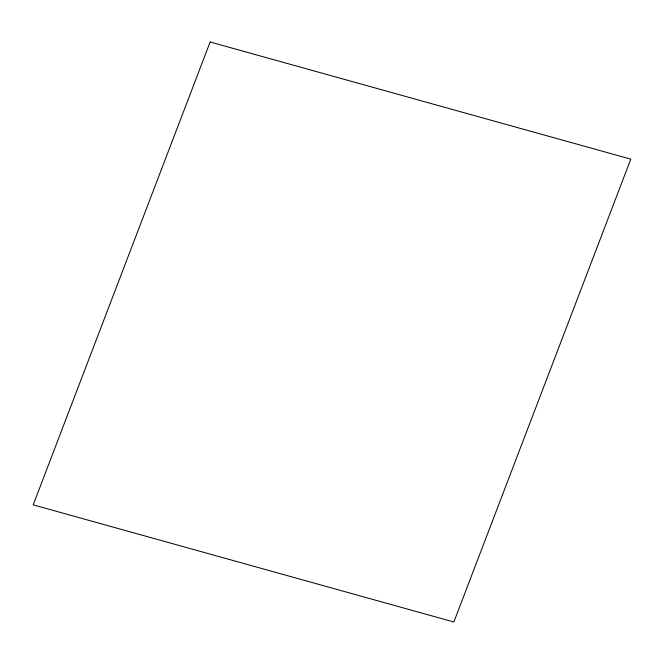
<?xml version="1.0" encoding="UTF-8"?>
<svg xmlns="http://www.w3.org/2000/svg" width="664" height="664" viewBox="0 0 664 664"><rect width="100%" height="100%" fill="white"/><g stroke="black" fill="none" stroke-linecap="round" stroke-linejoin="round"><path stroke-width="1" d="M210.139 41.998L33.2 504.856L453.861 622.002L630.8 159.144L210.139 41.998"/></g></svg>
